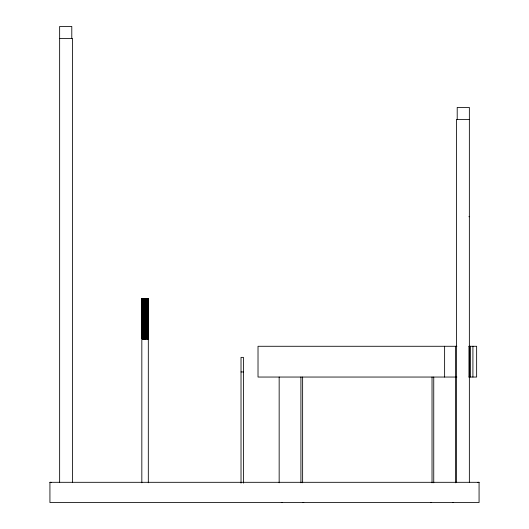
<?xml version="1.0" encoding="UTF-8"?>
<svg xmlns="http://www.w3.org/2000/svg" width="529" height="529" viewBox="0 0 529 529"><rect width="100%" height="100%" fill="white"/><g stroke="black" fill="none" stroke-linecap="round" stroke-linejoin="round"><path stroke-width="0.79" d="M142.268 338.56L142.645 338.864L141.832 338.487L143.081 338.99L148.312 338.891L148.312 482.765M142.268 338.99L147.869 338.434C148.153 337.317 147.452 340.187 148.199 338.176M145.839 298.508L144.371 298.508M144.298 338.99L144.344 298.706M143.624 338.99L143.67 298.66M142.645 299.136L142.268 299.645L142.645 300.003L141.832 299.725L147.869 298.964L148.312 299.216L147.869 299.573C147.194 300.141 140.734 299.083 142.268 300.783L142.645 300.809L142.268 302.178L142.645 302.429L142.268 302.403L141.832 302.152L142.268 301.794L147.869 301.391L148.312 301.642L147.869 301.999C147.194 302.568 140.734 301.517 142.268 303.216L142.645 303.243L142.268 302.932M142.268 300.459L142.645 299.95M142.268 302.985L142.645 301.821L141.832 301.239L142.268 300.988L148.312 300.836L142.268 301.596L142.645 301.623L142.268 301.213M142.268 302.886L147.869 302.204L148.312 302.456L147.869 302.806C147.194 303.382 140.734 302.323 142.268 304.023L142.645 304.201L142.268 304.506M142.645 304.049L142.268 303.745L142.645 303.183M142.268 303.699L147.869 303.011L148.312 303.262L147.869 303.62C147.194 304.188 140.734 303.137 142.268 304.83L142.645 304.863L142.268 305.312L142.645 305.669L142.268 305.643L141.832 305.392L142.268 305.035L147.869 304.631L148.312 304.883L147.869 305.24C147.194 305.808 140.734 304.757 142.268 306.45L142.645 306.476L142.268 306.172M142.969 298.508L141.832 298.911L148.199 298.508C147.373 298.997 148.51 300.115 147.875 300.102L147.498 300.611L148.312 300.935L141.832 301.338L142.777 301.398M142.645 306.423L142.268 307.038L142.645 307.289L141.832 307.012L147.869 306.251L148.312 306.503L147.869 306.86C147.194 307.428 140.734 306.37 142.268 308.07C142.982 308.235 141.917 309.267 142.645 309.716L141.832 309.339L147.869 308.678L148.312 308.929L147.869 309.286C147.194 309.855 140.734 308.804 142.268 310.503L142.645 310.53L142.268 309.895L147.869 309.491L148.312 309.743L147.869 310.093C147.194 310.668 140.734 309.61 142.268 311.31L142.645 311.336L142.268 311.032M142.645 304.254L142.268 304.228L148.312 304.076L147.498 304.453L148.312 304.982L141.832 305.392L142.777 305.451M142.268 308.552L142.645 308.301L141.832 308.526L142.645 308.91L142.268 308.599M142.268 311.085L142.645 310.477M142.268 310.986L147.869 310.298L148.312 310.655L147.869 310.907C147.194 311.475 140.734 310.424 142.268 312.123L142.645 312.295L142.268 312.606M147.776 306.853L148.312 307.309L147.869 307.666L142.268 308.275L147.869 307.871L148.312 308.222L147.498 308.705L148.312 309.035L141.832 309.439L142.777 309.498M142.645 313.71L142.268 315.132L142.645 315.383L142.268 315.357L141.832 315.105L142.268 314.748L147.869 314.345L148.312 314.603L147.869 314.953C147.194 315.522 140.734 314.471 142.268 316.17C142.638 316.276 142.579 317.089 142.268 317.565M142.645 311.541L142.268 311.515L147.869 311.105L148.312 311.363L147.498 311.74L147.875 312.196M142.268 315.839L147.869 315.158L148.312 315.41L147.869 315.767C147.194 316.335 140.734 315.277 142.268 316.977L142.645 317.003L142.268 316.699M148.199 309.835C147.531 310.576 148.365 312.057 147.875 312.242C146.507 312.758 149.244 313.459 147.869 312.725L141.832 313.386L142.645 313.77L142.268 312.546M142.268 316.653L147.869 315.965L148.312 316.216L147.869 316.573C147.194 317.142 140.734 316.091 142.268 317.79L142.645 317.817L142.268 317.182L147.869 316.778L148.312 317.129L147.869 317.38C147.194 317.955 140.734 316.897 142.268 318.597L142.645 318.623L142.268 318.319L142.645 317.764M142.645 318.57L142.268 319.179M142.777 315.972L141.832 315.919L148.312 315.509L147.498 315.793L147.875 316.249M142.777 316.785L141.832 316.726L148.312 316.322L147.498 316.6L148.312 317.129L141.832 317.532L142.777 317.592M142.645 319.377L142.268 320.7L142.645 322.822L142.268 323.232L142.645 323.483L141.832 323.206L147.869 322.445L148.312 322.697L147.869 323.054C147.194 323.622 140.734 322.564 142.268 324.264L142.645 324.442L142.268 324.852M142.268 323.074L142.645 322.822L141.832 322.293L142.268 322.042L148.312 321.89L142.268 322.644L142.645 322.67L142.268 322.267M148.199 317.936C147.373 318.432 148.51 319.549 147.875 319.529L147.498 320.045M142.268 323.94L147.869 323.252L148.312 323.609L147.869 323.86C147.194 324.429 140.734 323.378 142.268 325.077L142.645 325.249L142.268 325.659M148.199 321.083C147.022 320.376 149.112 321.394 147.875 321.149L147.498 320.647L148.312 320.27L147.498 319.985L147.875 320.296M142.645 325.857L142.268 326.466M142.645 326.671L142.268 327.279M142.777 324.072L141.832 324.012L148.312 323.609L147.498 323.887L147.875 324.343M142.268 327.987L142.645 327.477M142.777 324.879L141.832 324.819L148.312 324.416L147.875 324.389C146.507 324.905 149.244 325.606 147.869 324.872L141.832 325.633L142.645 325.91L142.268 325.077L147.869 324.667C148.332 323.642 147.571 322.306 148.199 321.07M142.268 330.46L142.645 330.718L142.268 331.326L142.645 331.577L142.268 331.551C140.734 329.851 147.194 330.909 147.869 330.341L148.312 330.083L147.869 329.732L142.268 330.136L141.832 330.387L142.268 330.744L142.645 330.77L142.268 330.519L142.645 328.284L142.268 327.934M142.268 330.413L142.645 330.162L141.832 329.58L142.268 329.329L148.312 329.177L142.268 329.931L142.645 329.964L142.268 329.554M142.268 331.227L147.869 330.539L148.312 330.797L147.869 331.147C147.194 331.716 140.734 330.665 142.268 332.364L142.645 332.536L142.268 332.946M148.199 326.029C147.373 326.532 148.51 327.643 147.875 327.63L147.498 327.934L147.875 328.39M142.268 332.033L147.869 331.352L148.312 331.604L147.869 331.961C147.194 332.529 140.734 331.471 142.268 333.171L142.645 333.197L142.268 332.562L147.869 332.159L148.312 332.41L147.869 332.767C147.194 333.336 140.734 332.285 142.268 333.984L142.645 334.011L142.268 333.7M142.268 328.74L142.645 329.15L141.832 328.873L148.312 328.364L147.498 328.747L148.312 329.276L141.832 329.679L142.777 329.739M142.645 333.958L142.268 334.566M142.645 334.764L142.268 335.373L142.645 335.631L141.832 335.346L147.869 334.586L148.312 334.844L147.869 335.194C147.194 335.77 140.734 334.712 142.268 336.411L142.645 336.437L142.268 336.894L142.645 338.057L142.268 338.031L141.832 337.78L142.268 337.423L147.869 337.019L148.312 337.37L142.268 338.031L141.832 338.487L148.312 338.084C147.227 337.647 148.642 335.32 147.869 336.814L142.268 337.218L141.832 336.966L142.268 336.616C142.949 336.041 149.409 337.099 147.869 335.399L142.268 335.803L142.645 335.829M142.777 332.166L141.832 332.106L148.312 331.703L147.498 332.186M142.268 336.087L142.645 335.571M147.776 332.152C148.034 332.483 148.213 333.402 147.875 333.296L147.498 332.794L148.312 332.516L141.832 332.92L142.777 332.979M142.268 338.613L142.645 337.449L142.268 336.841M142.268 338.514L147.776 337.621M142.777 336.219L141.832 336.16L148.312 335.756L147.498 336.034L147.875 336.49M142.777 337.026L141.832 336.966L148.312 336.563L147.498 336.841L148.312 337.37L141.832 337.78L142.777 337.839M141.944 301.246L142.367 300.981M147.776 298.753L148.186 298.508M147.776 300.578C148.133 301.867 148.133 303.223 147.776 304.638M148.199 300.941L147.776 301.385M141.944 305.293C142.645 304.334 141.66 303.434 142.367 302.396M141.944 309.346C142.301 308.321 142.301 307.204 141.944 306.192M141.944 308.533L142.367 308.281M147.776 306.866C148.57 306.251 147.406 305.577 148.199 304.876M147.776 308.685L148.199 308.215L147.776 307.051M142.367 312.315L141.944 313.393M148.199 311.469L141.832 311.865L142.777 311.925M142.367 316.362C141.574 316.97 142.737 317.664 141.944 318.352M148.199 313.895L147.776 313.545L148.199 312.976M148.199 313.882C147.492 314.848 148.477 315.74 147.776 316.785M142.367 320.429L141.944 319.959L142.367 318.59M141.944 319.06L142.367 318.808M142.367 320.415C141.997 321.09 141.997 321.996 142.367 322.65M147.776 319.199L148.199 320.376L147.776 320.832M148.199 319.569L141.832 319.966L142.268 319.609C142.949 319.04 149.409 320.091 147.869 318.398C146.612 318.286 149.238 317.347 147.869 318.193C147.194 318.762 140.734 317.711 142.268 319.41L142.645 319.437L142.268 319.126M141.944 324.727L142.367 324.462M148.199 321.982L147.776 322.439M142.367 328.522L141.944 328.053L142.367 326.691M141.944 327.16L142.367 326.902M141.944 328.774L142.367 328.509M148.199 326.043L147.776 325.487L148.199 325.117M141.944 329.686L142.367 329.322L141.944 328.76M141.944 329.587L142.367 329.336M148.199 329.183C147.386 328.595 148.583 327.841 147.776 327.292M141.944 332.827L142.367 332.556M148.199 330.076L147.776 330.532L148.199 329.17M148.199 332.417C147.386 331.842 148.589 331.081 147.776 330.532M147.776 332.774L148.199 332.523M141.944 336.874L142.367 336.609M141.944 337.786L142.367 337.211L141.944 336.861M141.944 337.681L142.367 337.429M147.776 334.394L148.199 334.13M147.776 336.213L148.199 334.936L147.776 334.381M142.777 298.971L141.832 298.911L148.312 298.508L142.268 298.508L143.088 298.614L142.777 338.527M142.645 301.014L142.268 300.783L148.312 300.128L141.832 300.532L142.777 300.591M142.777 312.738L141.832 312.679L148.312 312.269L141.832 312.679L142.268 312.322C154.111 311.482 144.774 311.561 142.645 312.348M142.777 313.545L141.832 313.485L148.312 313.082L147.869 313.538L141.832 314.299L147.869 314.147C149.132 313.955 147.049 313.155 148.199 313.783M142.777 321.645L141.832 321.586L148.312 321.176L141.832 321.586L147.869 320.825L148.312 320.369L141.832 320.772L147.869 319.814L141.832 319.966L142.777 320.025M142.777 325.692L141.832 325.633L148.312 325.229L147.869 325.685L141.832 326.439L148.312 326.036L147.776 325.679M142.777 328.119L141.832 328.059L148.312 327.656L141.832 328.059L142.268 327.709C142.949 327.134 149.409 328.192 147.869 326.492L141.832 327.147L142.645 327.53L142.268 327.226M142.268 334.513L142.645 334.817L142.268 334.791C140.734 333.091 147.194 334.149 147.869 333.574L148.312 333.323L141.832 333.726L142.777 333.786M142.645 306.681L142.268 306.45L148.312 305.696L142.268 305.848L142.645 305.874M142.777 318.306L141.832 318.246L148.312 317.836L142.268 317.989L142.645 318.015L142.268 318.372M142.645 335.022L142.268 334.791L148.312 334.03L142.268 334.183L142.645 334.209M59.645 38.597L72.605 38.597L72.605 482.309M469.355 119.567L456.395 119.567L456.395 482.309M468.879 216.731L469.355 216.731M148.312 338.99L141.832 338.99L141.832 482.765M456.897 346.277L258.02 346.277L258.02 377.045L456.897 377.045M468.925 346.277L476.642 346.277L476.642 377.045L468.925 377.045M241.019 371.953L243.446 371.953M142.777 298.872L141.832 298.812L146.692 298.508L146.473 338.739L148.312 338.891L147.875 338.864M147.875 298.508L147.498 298.991L148.312 299.216L141.832 299.619L142.777 299.678M147.875 299.288L148.312 299.315L141.832 299.725L142.777 299.778M142.777 300.492L141.832 300.432L148.312 300.022L147.875 300.155M142.777 301.299L141.832 301.239L148.312 300.836L147.498 301.219L148.312 301.748L141.832 302.152L142.777 302.211M142.777 302.112L141.832 302.052L148.312 301.642L147.498 302.026L148.312 302.555L141.832 302.958L142.777 303.018M142.777 302.919L141.832 302.859L148.312 302.456L147.498 302.833L148.312 303.262L141.832 303.666L142.777 303.725M147.875 303.335L148.312 303.368L141.832 303.772L142.777 303.831M142.777 304.539L141.832 304.479L148.312 304.076L147.875 304.201M142.777 304.638L141.832 304.578L148.312 304.175L142.268 304.83L142.645 305.061M142.777 305.345L141.832 305.286L148.312 304.883L147.498 305.266L148.312 305.795L141.832 306.198L142.777 306.258M142.777 306.159L141.832 306.099L148.312 305.696L147.498 306.073L148.312 306.503L141.832 306.906L142.777 306.965M147.875 306.575L148.312 306.602L141.832 307.012L142.777 307.071M147.875 306.476L147.498 307.084L148.312 307.309L141.832 307.719L142.777 307.779M147.875 307.389L148.312 307.415L141.832 307.818L142.777 307.878M142.777 308.586L141.832 308.526L148.312 308.123L147.875 308.248M142.777 308.685L141.832 308.625L148.312 308.222L142.268 308.883L142.645 309.868L142.268 310.272M142.777 309.399L141.832 309.339L148.312 308.929L147.498 309.313L148.312 309.842L141.832 310.245L142.777 310.305M142.777 310.206L141.832 310.146L148.312 309.743L147.498 310.126L148.312 310.549L141.832 310.959L142.777 311.012M147.875 310.622L148.312 310.655L141.832 311.059L142.777 311.118M147.875 310.523L147.498 311.138L148.312 311.363L141.832 311.766L142.777 311.826M142.777 312.632L141.832 312.573L148.312 312.17L147.875 312.302M142.777 313.446L141.832 313.386L148.312 312.983L147.498 313.36L148.312 313.889L141.832 314.299L142.777 314.358M142.777 314.252L141.832 314.193L148.312 313.79L147.498 314.173L148.312 314.603L141.832 315.006L142.777 315.066M147.875 314.676L148.312 314.702L141.832 315.105L142.777 315.165M147.875 314.57L147.498 315.185L148.312 315.41L141.832 315.813L142.777 315.873M142.777 316.686L141.832 316.626L148.312 316.216L147.875 316.349M142.777 317.493L141.832 317.433L148.312 317.03L147.498 317.413L148.312 317.942L141.832 318.346L142.777 318.405M147.498 318.365L148.312 318.65L141.832 319.053L142.777 319.113M147.875 318.723L148.312 318.749L141.832 319.152L142.777 319.212M147.875 318.623L147.498 319.232L148.312 319.456L141.832 319.86L142.777 319.919M142.777 320.733L141.832 320.673L148.312 320.27L147.875 320.395M142.777 320.832L141.832 320.772L142.645 321.057M142.777 321.539L141.832 321.48L148.312 321.077L147.498 321.46L148.312 321.989L141.832 322.392L142.777 322.452M142.777 322.353L141.832 322.293L148.312 321.89L147.498 322.267L148.312 322.697L141.832 323.1L142.777 323.159M147.875 322.769L148.312 322.796L141.832 323.206L142.777 323.265M147.875 322.67L147.498 323.279L148.312 323.503L141.832 323.913L142.777 323.973M142.777 324.78L141.832 324.72L148.312 324.317L147.875 324.442M142.777 325.593L141.832 325.533L148.312 325.123L147.498 325.507L148.312 326.036L141.832 326.439L142.777 326.499M142.777 326.4L141.832 326.34L148.312 325.937L147.498 326.314L148.312 326.743L141.832 327.147L142.777 327.206M147.875 326.816L148.312 326.849L141.832 327.253L142.777 327.312M147.875 326.717L147.498 327.332L148.312 327.557L141.832 327.96L142.777 328.02M142.777 328.826L141.832 328.767L148.312 328.364L147.875 328.496M142.777 328.932L141.832 328.873L148.312 328.463L142.268 329.124L142.645 329.355M142.777 329.64L141.832 329.58L148.312 329.177L147.498 329.554L148.312 330.083L141.832 330.493L142.777 330.552M142.777 330.446L141.832 330.387L148.312 329.984L147.498 330.367L148.312 330.797L141.832 331.2L142.777 331.26M147.875 330.87L148.312 330.896L141.832 331.299L142.777 331.359M147.875 330.764L147.498 331.379L148.312 331.604L141.832 332.007L142.777 332.067M142.777 332.88L141.832 332.82L148.312 332.41L147.875 332.543M142.777 333.687L141.832 333.627L148.312 333.224L147.498 333.607L148.312 334.136L141.832 334.54L142.777 334.599M142.777 334.493L141.832 334.44L148.312 334.03L147.498 334.414L148.312 334.844L141.832 335.247L142.777 335.307M147.875 334.917L148.312 334.943L141.832 335.346L142.777 335.406M142.777 336.113L141.832 336.054L148.312 335.651L147.875 335.783M142.777 336.927L141.832 336.867L148.312 336.464L147.875 336.589M142.777 337.733L141.832 337.674L148.312 337.271L147.498 337.654L148.312 338.183L141.832 338.586L142.777 338.646M147.776 299.566L142.268 300.174L142.645 300.207M142.645 299.394L142.268 298.885M147.776 302.8L148.199 303.256M147.776 304.42L148.199 304.889M147.776 306.04L147.498 306.225M147.498 306.833L147.869 307.058L142.268 307.461L142.645 307.494M147.776 308.467L148.199 308.936M142.645 312.956L142.268 312.93L142.645 313.161M147.776 313.327L142.268 313.737L142.645 313.968M142.645 314.781L142.268 314.166M147.776 316.567L148.199 317.036M147.776 318.187L142.268 318.802L142.645 318.828M147.498 318.974L147.869 319L142.268 319.41L142.645 319.635M142.645 320.243L142.268 320.217L142.645 320.448M147.498 320.594L147.869 320.62L142.268 321.024L142.645 321.255M142.645 322.068L142.268 321.453M147.776 323.854L142.268 324.469L142.645 325.104M147.776 325.474L142.268 325.884L142.645 326.115M147.776 327.094L142.268 327.504L142.645 327.735M142.645 326.922L142.268 326.413M142.645 328.344L142.268 328.317L142.645 328.542M147.776 331.947L147.875 332.443M147.498 332.741L147.869 332.972L142.268 333.376L142.645 333.402M147.498 334.361L147.776 334.579M147.776 336.001L142.268 336.411L142.645 336.642M147.776 299.764L148.199 300.842M141.944 302.145L142.367 302.409M141.944 303.778L142.367 304.03M142.367 306.456L141.944 305.279M147.776 311.118L148.199 311.369M147.776 311.912L148.199 312.282L147.776 312.732M147.776 312.718L148.199 312.989M141.944 310.239L142.367 310.51M141.944 314.292C142.711 314.973 141.6 315.608 142.367 316.375M142.367 314.557L141.944 313.38M147.776 321.639L148.199 321.897M141.944 318.339L142.367 318.603M147.776 324.059L148.199 325.13M141.944 324.713C142.737 325.401 141.574 326.115 142.367 326.704M141.944 324.826L142.367 325.084M147.776 332.966L148.199 333.23M141.944 329.673L142.367 330.751M141.944 333.72C142.645 334.685 141.66 335.578 142.367 336.623M147.776 337.819L148.199 338.19M141.944 335.34L142.367 335.598M141.944 337.773L142.367 338.99M147.875 300.055L147.498 299.798L147.875 299.189M147.875 304.102L147.498 303.851L147.875 303.236M142.268 300.505L142.645 300.756L142.268 300.406M147.875 308.149L147.498 307.898L147.875 307.283M142.645 304.863L142.268 304.453M142.268 306.979L142.645 308.096L142.268 307.792M142.645 312.15L142.268 311.839L142.645 311.283M142.268 315.079L142.645 316.197L142.268 315.886M142.268 323.173L142.645 324.29L142.268 323.986M142.268 331.273L142.645 332.391M147.875 335.677L147.498 335.426L147.875 334.817M142.268 336.133L142.645 336.384L142.268 336.027M147.36 338.99L147.36 298.508M145.885 298.508L145.885 338.99M472.913 346.277L472.913 377.045M470.572 346.277L470.572 377.045M469.355 482.309L469.355 107.42L457.208 107.42L457.208 119.567M469.005 346.277L469.005 377.045M455.502 346.277L455.502 482.805M444.625 346.277L444.625 377.045M433.747 377.045L433.747 482.805M432.028 377.045L432.028 482.805M302.634 377.045L302.634 482.805M300.915 377.045L300.915 482.805M279.16 377.045L279.16 482.805M243.446 483.116L243.446 357.373L241.019 357.373L241.019 483.116M148.199 308.923L147.776 309.293L148.199 309.849M148.199 317.023L147.776 317.387L148.199 317.949M148.199 333.217L147.776 333.581L148.199 334.143M145.072 298.508L145.072 338.99M142.645 298.508L142.268 298.938M142.645 305.617L142.268 306.225M142.645 333.144L142.268 333.753M142.367 298.508C141.984 299.321 142.01 300.088 142.367 300.994M142.367 310.497L141.944 310.966L142.367 312.328M142.367 322.637L141.944 323.107L142.367 324.475M142.367 330.737L141.944 332.119L142.367 332.569M141.944 301.232L142.367 301.603L141.944 302.158M141.944 309.333L142.367 309.696L141.944 310.252M141.944 332.814L142.367 333.177L141.944 333.733M71.792 38.597L71.792 26.45L59.645 26.45L59.645 482.309M282.023 502.55A4.047 2.863 -90 0 1 281.283 502.411M303.778 502.55A4.047 2.863 -90 0 1 303.038 502.411M431.624 502.411A4.047 2.863 -90 0 1 430.884 502.55M453.379 502.411A4.047 2.863 -90 0 1 452.639 502.55M478.441 482.388L477.852 482.633A2.427 2.427 0 0 1 479.069 482.309L479.069 502.55L49.931 502.55L49.931 482.309L479.069 482.309L478.441 482.388M50.559 482.388L49.931 482.309A2.427 2.427 0 0 1 51.148 482.633L50.559 482.388"/></g></svg>
